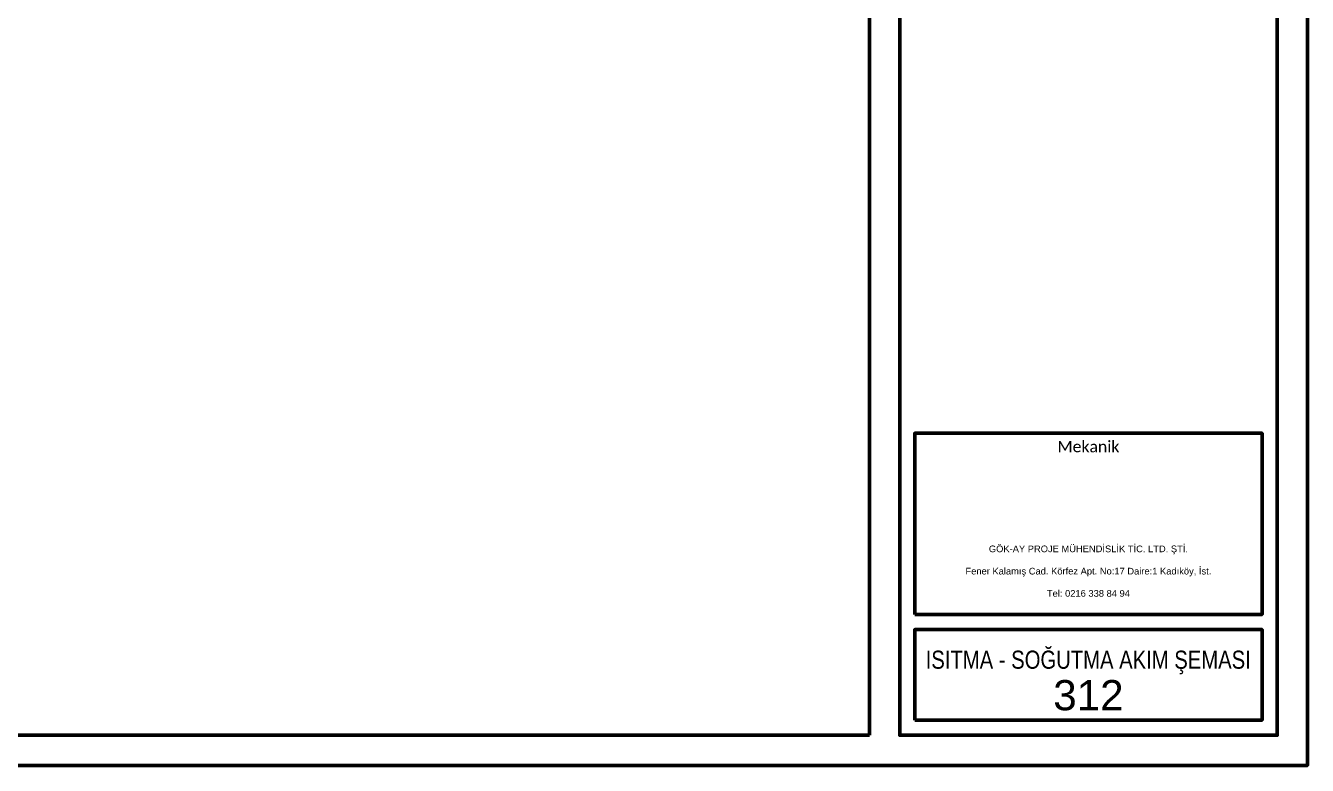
# Model space of a CAD drawing. Header units: centimetres. Extents: x 138114 to 163114, y -131897 to -111897.
# Drawn here: x 154626 to 163114, y -131897 to -126997 of the extents above; entities that cross this region are included whole.
import ezdxf
from ezdxf.enums import TextEntityAlignment as Align

# ---------------------------------------------------------------- set-up
doc = ezdxf.new("R2010")
doc.units = ezdxf.units.CM
doc.header["$LTSCALE"] = 1.5
doc.linetypes.add('DUZ_CIZGI', pattern=[0])
doc.layers.add('1-BASLIK', color=53, linetype='Continuous', lineweight=25)
doc.layers.add('T-BASLIK', color=71, linetype='Continuous')
doc.styles.add('ARIAL', font='arial.ttf', dxfattribs={"width": 0.85})
doc.styles.add('xref-antet-A0$0$XREF-ANTET-A0$0$ARIAL', font='calibri.ttf')
doc.styles.add('xref-antet-A0$0$XREF-ANTET-A0$0$ARIAL_ITALIC', font='calibri.ttf')

# ---------------------------------------------------------------- blocks, each defined once
blk = doc.blocks.new('UP_ANTET_01')
at = {"lineweight": 50}
for points in [[(618037.4, 97965.8), (618037.4, 117965.8), (643037.4, 117965.8), (643037.4, 97965.8)], [(640137.4, 98165.8), (618237.4, 98165.8), (618237.4, 117765.8), (640137.4, 117765.8)], [(642837.4, 117765.8), (640337.4, 117765.8), (640337.4, 98165.8), (642837.4, 98165.8)], [(640437.4, 98965.8), (640437.4, 100165.8), (642737.4, 100165.8), (642737.4, 98965.8)], [(640437.4, 98265.8), (640437.4, 98865.8), (642737.4, 98865.8), (642737.4, 98265.8)]]:
    blk.add_lwpolyline(points, close=True, dxfattribs=at)

msp = doc.modelspace()

# ---------------------------------------------------------------- block references
at = {"layer": '1-BASLIK'}
msp.add_blockref('UP_ANTET_01', (-479923, -229862.6), dxfattribs=at)

# ---------------------------------------------------------------- texts
at = {"layer": '1-BASLIK', "linetype": 'Continuous', "lineweight": 0, "style": 'xref-antet-A0$0$XREF-ANTET-A0$0$ARIAL_ITALIC'}
msp.add_text('Mekanik', height=75.23, dxfattribs=at).set_placement((161664.4, -129785.1), align=Align.MIDDLE_CENTER)
at = {"layer": '1-BASLIK', "insert": (161664.4, -130610.5), "char_height": 44.252, "attachment_point": 5, "style": 'xref-antet-A0$0$XREF-ANTET-A0$0$ARIAL'}
msp.add_mtext_dynamic_manual_height_columns('{\\fArial|b0|i0|c162|p34;GÖK-AY PROJE MÜHENDİSLİK TİC. LTD. ŞTİ.\\P\\PFener Kalamış Cad. Körfez Apt. No:17 Daire:1 Kadıköy, İst.\\P\\pxql; \\P\\pq*;Tel: 0216 338 84 94}', width=3114.086, gutter_width=37.5, heights=[0], dxfattribs=at)
at = {"layer": 'T-BASLIK', "style": 'ARIAL', "width": 0.8}
msp.add_text('ISITMA - SOĞUTMA AKIM ŞEMASI', height=120, dxfattribs=at).set_placement((161663.2, -131196.7), align=Align.MIDDLE_CENTER)
at = {"layer": 'T-BASLIK', "linetype": 'DUZ_CIZGI', "style": 'ARIAL'}
msp.add_text('312', height=200, dxfattribs=at).set_placement((161664.4, -131431.7), align=Align.MIDDLE_CENTER)

doc.saveas('drawing.dxf')
